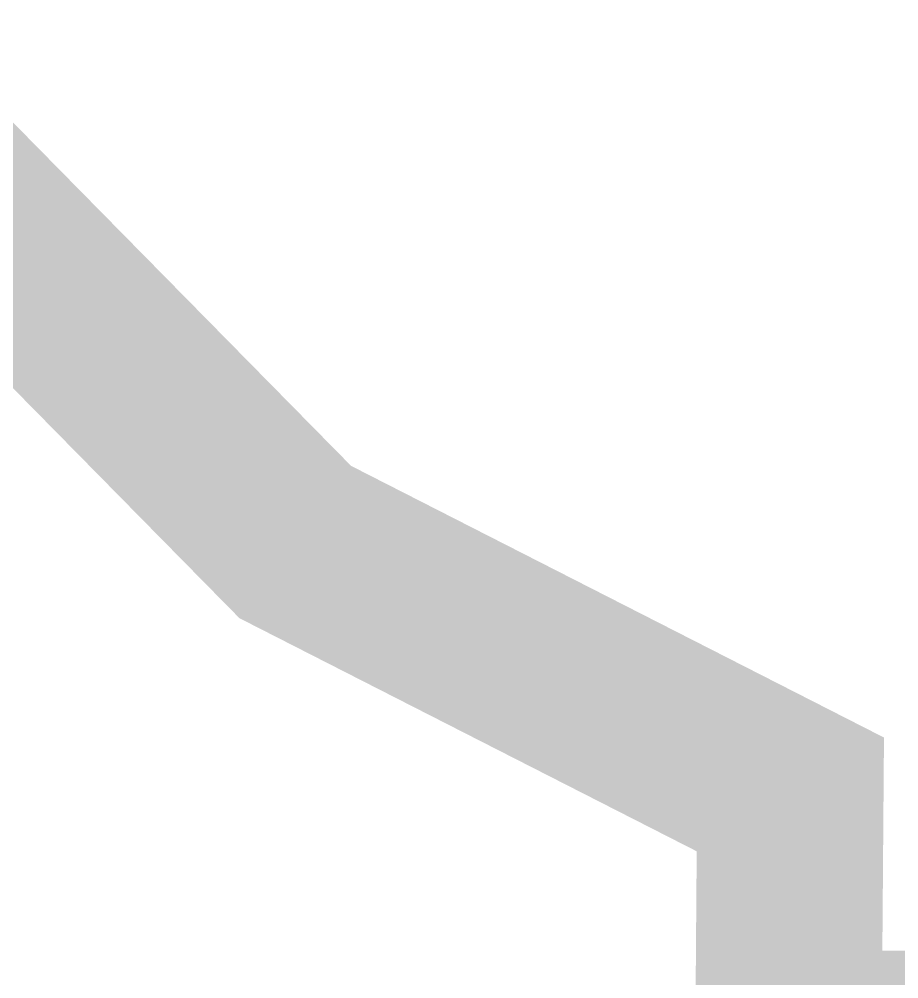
# Model space of a CAD drawing. Header units: metres. Extents: x 326467 to 340077, y 1811030 to 1824953.
# Drawn here: x 328549.63 to 328563.94, y 1812668.33 to 1812683.94 of the extents above; entities that cross this region are included whole.
import ezdxf

# ---------------------------------------------------------------- set-up
doc = ezdxf.new("R2010")
doc.units = ezdxf.units.M
doc.header["$MEASUREMENT"] = 0
for name, color, linetype in [('CRZ LINE FOR RIVER OR CREEK', 84, 'Continuous'), ('HAZARDS LINE', 1, 'Continuous'), ('NDZ-200M FROM CRZ', 30, 'Continuous')]:
    doc.layers.add(name, color=color, linetype=linetype)

# ---------------------------------------------------------------- blocks, each defined once
blk = doc.blocks.new('16')
at = {"layer": 'CRZ LINE FOR RIVER OR CREEK', "ltscale": 0.1, "const_width": 3.032, "flags": 128}
blk.add_lwpolyline([(328500.104, 1812715.848), (328586.46, 1812675.187), (328687.365, 1812654.192), (328814.794, 1812626.294), (328896.979, 1812575.751), (329009.823, 1812530.404), (329088.604, 1812523.731), (329177.647, 1812537.196), (329273.318, 1812592.835), (329399.301, 1812709.348), (329470.471, 1812762.272), (329556.37, 1812894.128)], dxfattribs=at)
at = {"layer": 'HAZARDS LINE', "lineweight": 18, "const_width": 3.032}
blk.add_lwpolyline([(328542.087, 1812687.659), (328550.109, 1812679.511), (328554.121, 1812675.436), (328562.174, 1812671.331), (328562.143, 1812667.288), (328566.185, 1812667.257), (328570.228, 1812667.226), (328574.27, 1812667.194), (328578.313, 1812667.163), (328582.355, 1812667.132), (328586.398, 1812667.101), (328590.409, 1812663.027), (328594.451, 1812662.995), (328598.494, 1812662.964), (328598.463, 1812658.921), (328602.505, 1812658.89), (328606.547, 1812658.859), (328610.559, 1812654.784)], dxfattribs=at)
at = {"layer": 'NDZ-200M FROM CRZ', "const_width": 3.032, "flags": 128}
blk.add_lwpolyline([(328500.104, 1812715.848), (328586.46, 1812675.187), (328687.365, 1812654.192), (328814.794, 1812626.294), (328896.979, 1812575.751), (329009.823, 1812530.404), (329088.604, 1812523.731), (329177.647, 1812537.196), (329273.318, 1812592.835), (329399.301, 1812709.348), (329470.471, 1812762.272), (329553.749, 1812890.105), (329595.21, 1812950.435), (329612.003, 1813031.171), (329648.947, 1813103.666), (329700.375, 1813170.313), (329708.446, 1813180.771), (329759.028, 1813224.116), (329775.573, 1813272.508), (329790.454, 1813367.411), (329809.16, 1813433.981)], dxfattribs=at)

msp = doc.modelspace()

# ---------------------------------------------------------------- block references
msp.add_blockref('16', (0, 0))

doc.saveas('drawing.dxf')
